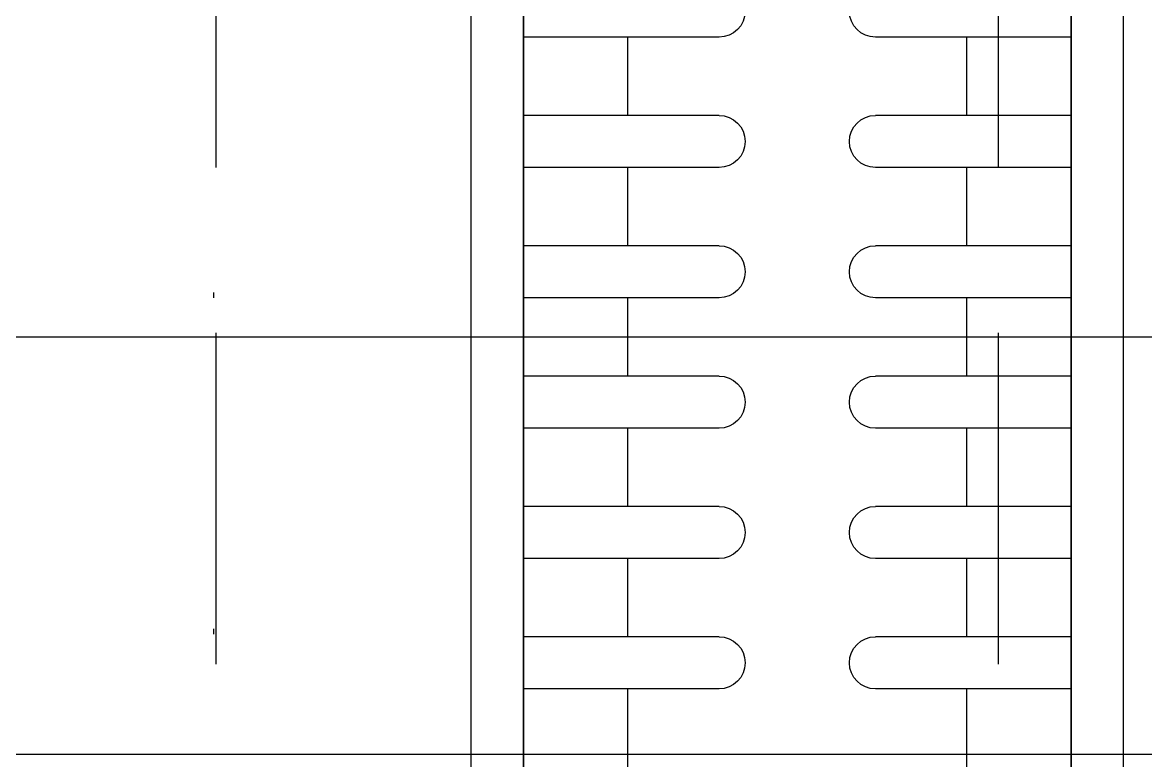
# Model space of a CAD drawing. Header units: inches. Extents: x 21 to 38546, y 13 to 15001.
# Drawn here: x 5338.05 to 5359.58, y 1749.11 to 1763.26 of the extents above; entities that cross this region are included whole.
import ezdxf

# ---------------------------------------------------------------- set-up
doc = ezdxf.new("R2010")
doc.units = ezdxf.units.IN
doc.header["$MEASUREMENT"] = 0
doc.linetypes.add('DOT', pattern=[6.35, 0, -6.35])
doc.linetypes.add('HIDDEN', pattern=[9.525, 6.35, -3.175])
for name, color, linetype in [('K-DONUS', 5, 'Continuous'), ('K-GIDIS', 1, 'Continuous'), ('RAST-IST-RADYATÖR-DİNAMİK BLOK', 83, 'Continuous')]:
    doc.layers.add(name, color=color, linetype=linetype)
doc.layers.add('Z_MİM_-KM-BEAM-RAY', color=8, linetype='DOT', lineweight=25)
doc.layers.add('Z_MİM_-KM-WALL-RAY', color=8, linetype='HIDDEN', lineweight=25)

# ---------------------------------------------------------------- blocks, each defined once
blk = doc.blocks.new('-KM_Kiriş İzi_ZK')
at = {"layer": 'Z_MİM_-KM-BEAM-RAY'}
blk.add_line((2010, 905), (2010, 680), dxfattribs=at)
blk = doc.blocks.new('IS_RADYATOR-PLAN-40')
at = {"layer": 'RAST-IST-RADYATÖR-DİNAMİK BLOK', "color": 7}
for p, q in [((13.25, 11.5), (13.25, 7.75)), ((14.25, 11.5), (14.25, 7.75)), ((15.75, 11.5), (15.75, 7.75)), ((16.75, 11.5), (16.75, 7.75)), ((18.25, 11.5), (18.25, 7.75)), ((19.25, 11.5), (19.25, 7.75)), ((20.75, 11.5), (20.75, 7.75)), ((21.75, 11.5), (21.75, 7.75)), ((23.25, 11.5), (23.25, 7.75)), ((24.25, 11.5), (24.25, 7.75)), ((25.75, 11.5), (25.75, 7.75)), ((11.75, 9.5), (12.5, 9.5)), ((12.5, 9.5), (13.25, 9.5)), ((14.25, 9.5), (15, 9.5)), ((15, 9.5), (15.75, 9.5)), ((16.75, 9.5), (17.5, 9.5)), ((17.5, 9.5), (18.25, 9.5)), ((19.25, 9.5), (20, 9.5)), ((20, 9.5), (20.75, 9.5)), ((21.75, 9.5), (22.5, 9.5)), ((22.5, 9.5), (23.25, 9.5)), ((24.25, 9.5), (25, 9.5)), ((25, 9.5), (25.75, 9.5)), ((13.25, 4.75), (13.25, 1)), ((14.25, 4.75), (14.25, 1)), ((15.75, 4.75), (15.75, 1)), ((16.75, 4.75), (16.75, 1)), ((18.25, 4.75), (18.25, 1)), ((19.25, 4.75), (19.25, 1)), ((20.75, 4.75), (20.75, 1)), ((21.75, 4.75), (21.75, 1)), ((23.25, 4.75), (23.25, 1)), ((24.25, 4.75), (24.25, 1)), ((25.75, 4.75), (25.75, 1)), ((11.75, 3), (12.5, 3)), ((12.5, 3), (13.25, 3)), ((14.25, 3), (15, 3)), ((15, 3), (15.75, 3)), ((16.75, 3), (17.5, 3)), ((17.5, 3), (18.25, 3)), ((19.25, 3), (20, 3)), ((20, 3), (20.75, 3)), ((21.75, 3), (22.5, 3)), ((22.5, 3), (23.25, 3)), ((24.25, 3), (25, 3)), ((25, 3), (25.75, 3))]:
    blk.add_line(p, q, dxfattribs=at)
at = {"layer": 'RAST-IST-RADYATÖR-DİNAMİK BLOK'}
for points in [[(0, 0), (40, 0), (40, 12.5), (0, 12.5)], [(2.5, 11.5), (37.5, 11.5), (37.5, 1), (2.5, 1)]]:
    blk.add_lwpolyline(points, dxfattribs=at)
at = {"layer": 'RAST-IST-RADYATÖR-DİNAMİK BLOK', "color": 7}
for centre, start, end in [((13.75, 7.75), 180, 0), ((16.25, 7.75), 180, 0), ((18.75, 7.75), 180, 0), ((21.25, 7.75), 180, 0), ((23.75, 7.75), 180, 0), ((26.25, 7.75), 180, 0), ((13.75, 4.75), 0, 180), ((16.25, 4.75), 0, 180), ((18.75, 4.75), 0, 180), ((21.25, 4.75), 0, 180), ((23.75, 4.75), 0, 180), ((26.25, 4.75), 0, 180)]:
    blk.add_arc(centre, 0.5, start, end, dxfattribs=at)
blk = doc.blocks.new('IS_RADYATOR-PLAN-50')
at = {"layer": 'RAST-IST-RADYATÖR-DİNAMİK BLOK', "color": 7}
for p, q in [((13.25, 11.5), (13.25, 7.75)), ((14.25, 11.5), (14.25, 7.75)), ((15.75, 11.5), (15.75, 7.75)), ((16.75, 11.5), (16.75, 7.75)), ((18.25, 11.5), (18.25, 7.75)), ((19.25, 11.5), (19.25, 7.75)), ((20.75, 11.5), (20.75, 7.75)), ((21.75, 11.5), (21.75, 7.75)), ((23.25, 11.5), (23.25, 7.75)), ((24.25, 11.5), (24.25, 7.75)), ((25.75, 11.5), (25.75, 7.75)), ((11.75, 9.5), (12.5, 9.5)), ((12.5, 9.5), (13.25, 9.5)), ((14.25, 9.5), (15, 9.5)), ((15, 9.5), (15.75, 9.5)), ((16.75, 9.5), (17.5, 9.5)), ((17.5, 9.5), (18.25, 9.5)), ((19.25, 9.5), (20, 9.5)), ((20, 9.5), (20.75, 9.5)), ((21.75, 9.5), (22.5, 9.5)), ((22.5, 9.5), (23.25, 9.5)), ((24.25, 9.5), (25, 9.5)), ((25, 9.5), (25.75, 9.5)), ((13.25, 4.75), (13.25, 1)), ((14.25, 4.75), (14.25, 1)), ((15.75, 4.75), (15.75, 1)), ((16.75, 4.75), (16.75, 1)), ((18.25, 4.75), (18.25, 1)), ((19.25, 4.75), (19.25, 1)), ((20.75, 4.75), (20.75, 1)), ((21.75, 4.75), (21.75, 1)), ((23.25, 4.75), (23.25, 1)), ((24.25, 4.75), (24.25, 1)), ((25.75, 4.75), (25.75, 1)), ((11.75, 3), (12.5, 3)), ((12.5, 3), (13.25, 3)), ((14.25, 3), (15, 3)), ((15, 3), (15.75, 3)), ((16.75, 3), (17.5, 3)), ((17.5, 3), (18.25, 3)), ((19.25, 3), (20, 3)), ((20, 3), (20.75, 3)), ((21.75, 3), (22.5, 3)), ((22.5, 3), (23.25, 3)), ((24.25, 3), (25, 3)), ((25, 3), (25.75, 3))]:
    blk.add_line(p, q, dxfattribs=at)
at = {"layer": 'RAST-IST-RADYATÖR-DİNAMİK BLOK'}
for points in [[(0, 0), (50, 0), (50, 12.5), (0, 12.5)], [(2.5, 11.5), (47.5, 11.5), (47.5, 1), (2.5, 1)]]:
    blk.add_lwpolyline(points, dxfattribs=at)
at = {"layer": 'RAST-IST-RADYATÖR-DİNAMİK BLOK', "color": 7}
for centre, start, end in [((13.75, 7.75), 180, 0), ((16.25, 7.75), 180, 0), ((18.75, 7.75), 180, 0), ((21.25, 7.75), 180, 0), ((23.75, 7.75), 180, 0), ((26.25, 7.75), 180, 0), ((13.75, 4.75), 0, 180), ((16.25, 4.75), 0, 180), ((18.75, 4.75), 0, 180), ((21.25, 4.75), 0, 180), ((23.75, 4.75), 0, 180), ((26.25, 4.75), 0, 180)]:
    blk.add_arc(centre, 0.5, start, end, dxfattribs=at)
blk = doc.blocks.new('IS_RADYATOR-PLAN-60')
at = {"layer": 'RAST-IST-RADYATÖR-DİNAMİK BLOK', "color": 7}
for p, q in [((13.25, 11.5), (13.25, 7.75)), ((14.25, 11.5), (14.25, 7.75)), ((15.75, 11.5), (15.75, 7.75)), ((16.75, 11.5), (16.75, 7.75)), ((18.25, 11.5), (18.25, 7.75)), ((19.25, 11.5), (19.25, 7.75)), ((20.75, 11.5), (20.75, 7.75)), ((21.75, 11.5), (21.75, 7.75)), ((23.25, 11.5), (23.25, 7.75)), ((24.25, 11.5), (24.25, 7.75)), ((25.75, 11.5), (25.75, 7.75)), ((11.75, 9.5), (12.5, 9.5)), ((12.5, 9.5), (13.25, 9.5)), ((14.25, 9.5), (15, 9.5)), ((15, 9.5), (15.75, 9.5)), ((16.75, 9.5), (17.5, 9.5)), ((17.5, 9.5), (18.25, 9.5)), ((19.25, 9.5), (20, 9.5)), ((20, 9.5), (20.75, 9.5)), ((21.75, 9.5), (22.5, 9.5)), ((22.5, 9.5), (23.25, 9.5)), ((24.25, 9.5), (25, 9.5)), ((25, 9.5), (25.75, 9.5)), ((13.25, 4.75), (13.25, 1)), ((14.25, 4.75), (14.25, 1)), ((15.75, 4.75), (15.75, 1)), ((16.75, 4.75), (16.75, 1)), ((18.25, 4.75), (18.25, 1)), ((19.25, 4.75), (19.25, 1)), ((20.75, 4.75), (20.75, 1)), ((21.75, 4.75), (21.75, 1)), ((23.25, 4.75), (23.25, 1)), ((24.25, 4.75), (24.25, 1)), ((25.75, 4.75), (25.75, 1)), ((11.75, 3), (12.5, 3)), ((12.5, 3), (13.25, 3)), ((14.25, 3), (15, 3)), ((15, 3), (15.75, 3)), ((16.75, 3), (17.5, 3)), ((17.5, 3), (18.25, 3)), ((19.25, 3), (20, 3)), ((20, 3), (20.75, 3)), ((21.75, 3), (22.5, 3)), ((22.5, 3), (23.25, 3)), ((24.25, 3), (25, 3)), ((25, 3), (25.75, 3))]:
    blk.add_line(p, q, dxfattribs=at)
at = {"layer": 'RAST-IST-RADYATÖR-DİNAMİK BLOK'}
for points in [[(0, 0), (60, 0), (60, 12.5), (0, 12.5)], [(2.5, 11.5), (57.5, 11.5), (57.5, 1), (2.5, 1)]]:
    blk.add_lwpolyline(points, dxfattribs=at)
at = {"layer": 'RAST-IST-RADYATÖR-DİNAMİK BLOK', "color": 7}
for centre, start, end in [((13.75, 7.75), 180, 0), ((16.25, 7.75), 180, 0), ((18.75, 7.75), 180, 0), ((21.25, 7.75), 180, 0), ((23.75, 7.75), 180, 0), ((26.25, 7.75), 180, 0), ((13.75, 4.75), 0, 180), ((16.25, 4.75), 0, 180), ((18.75, 4.75), 0, 180), ((21.25, 4.75), 0, 180), ((23.75, 4.75), 0, 180), ((26.25, 4.75), 0, 180)]:
    blk.add_arc(centre, 0.5, start, end, dxfattribs=at)
blk = doc.blocks.new('IS_RADYATOR-PLAN-70')
at = {"layer": 'RAST-IST-RADYATÖR-DİNAMİK BLOK', "color": 7}
for p, q in [((13.25, 11.5), (13.25, 7.75)), ((14.25, 11.5), (14.25, 7.75)), ((15.75, 11.5), (15.75, 7.75)), ((16.75, 11.5), (16.75, 7.75)), ((18.25, 11.5), (18.25, 7.75)), ((19.25, 11.5), (19.25, 7.75)), ((20.75, 11.5), (20.75, 7.75)), ((21.75, 11.5), (21.75, 7.75)), ((23.25, 11.5), (23.25, 7.75)), ((24.25, 11.5), (24.25, 7.75)), ((25.75, 11.5), (25.75, 7.75)), ((11.75, 9.5), (12.5, 9.5)), ((12.5, 9.5), (13.25, 9.5)), ((14.25, 9.5), (15, 9.5)), ((15, 9.5), (15.75, 9.5)), ((16.75, 9.5), (17.5, 9.5)), ((17.5, 9.5), (18.25, 9.5)), ((19.25, 9.5), (20, 9.5)), ((20, 9.5), (20.75, 9.5)), ((21.75, 9.5), (22.5, 9.5)), ((22.5, 9.5), (23.25, 9.5)), ((24.25, 9.5), (25, 9.5)), ((25, 9.5), (25.75, 9.5)), ((13.25, 4.75), (13.25, 1)), ((14.25, 4.75), (14.25, 1)), ((15.75, 4.75), (15.75, 1)), ((16.75, 4.75), (16.75, 1)), ((18.25, 4.75), (18.25, 1)), ((19.25, 4.75), (19.25, 1)), ((20.75, 4.75), (20.75, 1)), ((21.75, 4.75), (21.75, 1)), ((23.25, 4.75), (23.25, 1)), ((24.25, 4.75), (24.25, 1)), ((25.75, 4.75), (25.75, 1)), ((11.75, 3), (12.5, 3)), ((12.5, 3), (13.25, 3)), ((14.25, 3), (15, 3)), ((15, 3), (15.75, 3)), ((16.75, 3), (17.5, 3)), ((17.5, 3), (18.25, 3)), ((19.25, 3), (20, 3)), ((20, 3), (20.75, 3)), ((21.75, 3), (22.5, 3)), ((22.5, 3), (23.25, 3)), ((24.25, 3), (25, 3)), ((25, 3), (25.75, 3))]:
    blk.add_line(p, q, dxfattribs=at)
at = {"layer": 'RAST-IST-RADYATÖR-DİNAMİK BLOK'}
for points in [[(0, 0), (70, 0), (70, 12.5), (0, 12.5)], [(2.5, 11.5), (67.5, 11.5), (67.5, 1), (2.5, 1)]]:
    blk.add_lwpolyline(points, dxfattribs=at)
at = {"layer": 'RAST-IST-RADYATÖR-DİNAMİK BLOK', "color": 7}
for centre, start, end in [((13.75, 7.75), 180, 0), ((16.25, 7.75), 180, 0), ((18.75, 7.75), 180, 0), ((21.25, 7.75), 180, 0), ((23.75, 7.75), 180, 0), ((26.25, 7.75), 180, 0), ((13.75, 4.75), 0, 180), ((16.25, 4.75), 0, 180), ((18.75, 4.75), 0, 180), ((21.25, 4.75), 0, 180), ((23.75, 4.75), 0, 180), ((26.25, 4.75), 0, 180)]:
    blk.add_arc(centre, 0.5, start, end, dxfattribs=at)
blk = doc.blocks.new('IS_RADYATOR-PLAN-80')
at = {"layer": 'RAST-IST-RADYATÖR-DİNAMİK BLOK', "color": 7}
for p, q in [((13.25, 11.5), (13.25, 7.75)), ((14.25, 11.5), (14.25, 7.75)), ((15.75, 11.5), (15.75, 7.75)), ((16.75, 11.5), (16.75, 7.75)), ((18.25, 11.5), (18.25, 7.75)), ((19.25, 11.5), (19.25, 7.75)), ((20.75, 11.5), (20.75, 7.75)), ((21.75, 11.5), (21.75, 7.75)), ((23.25, 11.5), (23.25, 7.75)), ((24.25, 11.5), (24.25, 7.75)), ((25.75, 11.5), (25.75, 7.75)), ((11.75, 9.5), (12.5, 9.5)), ((12.5, 9.5), (13.25, 9.5)), ((14.25, 9.5), (15, 9.5)), ((15, 9.5), (15.75, 9.5)), ((16.75, 9.5), (17.5, 9.5)), ((17.5, 9.5), (18.25, 9.5)), ((19.25, 9.5), (20, 9.5)), ((20, 9.5), (20.75, 9.5)), ((21.75, 9.5), (22.5, 9.5)), ((22.5, 9.5), (23.25, 9.5)), ((24.25, 9.5), (25, 9.5)), ((25, 9.5), (25.75, 9.5)), ((13.25, 4.75), (13.25, 1)), ((14.25, 4.75), (14.25, 1)), ((15.75, 4.75), (15.75, 1)), ((16.75, 4.75), (16.75, 1)), ((18.25, 4.75), (18.25, 1)), ((19.25, 4.75), (19.25, 1)), ((20.75, 4.75), (20.75, 1)), ((21.75, 4.75), (21.75, 1)), ((23.25, 4.75), (23.25, 1)), ((24.25, 4.75), (24.25, 1)), ((25.75, 4.75), (25.75, 1)), ((11.75, 3), (12.5, 3)), ((12.5, 3), (13.25, 3)), ((14.25, 3), (15, 3)), ((15, 3), (15.75, 3)), ((16.75, 3), (17.5, 3)), ((17.5, 3), (18.25, 3)), ((19.25, 3), (20, 3)), ((20, 3), (20.75, 3)), ((21.75, 3), (22.5, 3)), ((22.5, 3), (23.25, 3)), ((24.25, 3), (25, 3)), ((25, 3), (25.75, 3))]:
    blk.add_line(p, q, dxfattribs=at)
at = {"layer": 'RAST-IST-RADYATÖR-DİNAMİK BLOK'}
for points in [[(0, 0), (80, 0), (80, 12.5), (0, 12.5)], [(2.5, 11.5), (77.5, 11.5), (77.5, 1), (2.5, 1)]]:
    blk.add_lwpolyline(points, dxfattribs=at)
at = {"layer": 'RAST-IST-RADYATÖR-DİNAMİK BLOK', "color": 7}
for centre, start, end in [((13.75, 7.75), 180, 0), ((16.25, 7.75), 180, 0), ((18.75, 7.75), 180, 0), ((21.25, 7.75), 180, 0), ((23.75, 7.75), 180, 0), ((26.25, 7.75), 180, 0), ((13.75, 4.75), 0, 180), ((16.25, 4.75), 0, 180), ((18.75, 4.75), 0, 180), ((21.25, 4.75), 0, 180), ((23.75, 4.75), 0, 180), ((26.25, 4.75), 0, 180)]:
    blk.add_arc(centre, 0.5, start, end, dxfattribs=at)
blk = doc.blocks.new('IS_RADYATOR-PLAN-90')
at = {"layer": 'RAST-IST-RADYATÖR-DİNAMİK BLOK', "color": 7}
for p, q in [((13.25, 11.5), (13.25, 7.75)), ((14.25, 11.5), (14.25, 7.75)), ((15.75, 11.5), (15.75, 7.75)), ((16.75, 11.5), (16.75, 7.75)), ((18.25, 11.5), (18.25, 7.75)), ((19.25, 11.5), (19.25, 7.75)), ((20.75, 11.5), (20.75, 7.75)), ((21.75, 11.5), (21.75, 7.75)), ((23.25, 11.5), (23.25, 7.75)), ((24.25, 11.5), (24.25, 7.75)), ((25.75, 11.5), (25.75, 7.75)), ((11.75, 9.5), (12.5, 9.5)), ((12.5, 9.5), (13.25, 9.5)), ((14.25, 9.5), (15, 9.5)), ((15, 9.5), (15.75, 9.5)), ((16.75, 9.5), (17.5, 9.5)), ((17.5, 9.5), (18.25, 9.5)), ((19.25, 9.5), (20, 9.5)), ((20, 9.5), (20.75, 9.5)), ((21.75, 9.5), (22.5, 9.5)), ((22.5, 9.5), (23.25, 9.5)), ((24.25, 9.5), (25, 9.5)), ((25, 9.5), (25.75, 9.5)), ((13.25, 4.75), (13.25, 1)), ((14.25, 4.75), (14.25, 1)), ((15.75, 4.75), (15.75, 1)), ((16.75, 4.75), (16.75, 1)), ((18.25, 4.75), (18.25, 1)), ((19.25, 4.75), (19.25, 1)), ((20.75, 4.75), (20.75, 1)), ((21.75, 4.75), (21.75, 1)), ((23.25, 4.75), (23.25, 1)), ((24.25, 4.75), (24.25, 1)), ((25.75, 4.75), (25.75, 1)), ((11.75, 3), (12.5, 3)), ((12.5, 3), (13.25, 3)), ((14.25, 3), (15, 3)), ((15, 3), (15.75, 3)), ((16.75, 3), (17.5, 3)), ((17.5, 3), (18.25, 3)), ((19.25, 3), (20, 3)), ((20, 3), (20.75, 3)), ((21.75, 3), (22.5, 3)), ((22.5, 3), (23.25, 3)), ((24.25, 3), (25, 3)), ((25, 3), (25.75, 3))]:
    blk.add_line(p, q, dxfattribs=at)
at = {"layer": 'RAST-IST-RADYATÖR-DİNAMİK BLOK'}
for points in [[(0, 0), (90, 0), (90, 12.5), (0, 12.5)], [(2.5, 11.5), (87.5, 11.5), (87.5, 1), (2.5, 1)]]:
    blk.add_lwpolyline(points, dxfattribs=at)
at = {"layer": 'RAST-IST-RADYATÖR-DİNAMİK BLOK', "color": 7}
for centre, start, end in [((13.75, 7.75), 180, 0), ((16.25, 7.75), 180, 0), ((18.75, 7.75), 180, 0), ((21.25, 7.75), 180, 0), ((23.75, 7.75), 180, 0), ((26.25, 7.75), 180, 0), ((13.75, 4.75), 0, 180), ((16.25, 4.75), 0, 180), ((18.75, 4.75), 0, 180), ((21.25, 4.75), 0, 180), ((23.75, 4.75), 0, 180), ((26.25, 4.75), 0, 180)]:
    blk.add_arc(centre, 0.5, start, end, dxfattribs=at)
blk = doc.blocks.new('IS_RADYATOR-PLAN-100')
at = {"layer": 'RAST-IST-RADYATÖR-DİNAMİK BLOK', "color": 7}
for p, q in [((13.25, 11.5), (13.25, 7.75)), ((14.25, 11.5), (14.25, 7.75)), ((15.75, 11.5), (15.75, 7.75)), ((16.75, 11.5), (16.75, 7.75)), ((18.25, 11.5), (18.25, 7.75)), ((19.25, 11.5), (19.25, 7.75)), ((20.75, 11.5), (20.75, 7.75)), ((21.75, 11.5), (21.75, 7.75)), ((23.25, 11.5), (23.25, 7.75)), ((24.25, 11.5), (24.25, 7.75)), ((25.75, 11.5), (25.75, 7.75)), ((11.75, 9.5), (12.5, 9.5)), ((12.5, 9.5), (13.25, 9.5)), ((14.25, 9.5), (15, 9.5)), ((15, 9.5), (15.75, 9.5)), ((16.75, 9.5), (17.5, 9.5)), ((17.5, 9.5), (18.25, 9.5)), ((19.25, 9.5), (20, 9.5)), ((20, 9.5), (20.75, 9.5)), ((21.75, 9.5), (22.5, 9.5)), ((22.5, 9.5), (23.25, 9.5)), ((24.25, 9.5), (25, 9.5)), ((25, 9.5), (25.75, 9.5)), ((13.25, 4.75), (13.25, 1)), ((14.25, 4.75), (14.25, 1)), ((15.75, 4.75), (15.75, 1)), ((16.75, 4.75), (16.75, 1)), ((18.25, 4.75), (18.25, 1)), ((19.25, 4.75), (19.25, 1)), ((20.75, 4.75), (20.75, 1)), ((21.75, 4.75), (21.75, 1)), ((23.25, 4.75), (23.25, 1)), ((24.25, 4.75), (24.25, 1)), ((25.75, 4.75), (25.75, 1)), ((11.75, 3), (12.5, 3)), ((12.5, 3), (13.25, 3)), ((14.25, 3), (15, 3)), ((15, 3), (15.75, 3)), ((16.75, 3), (17.5, 3)), ((17.5, 3), (18.25, 3)), ((19.25, 3), (20, 3)), ((20, 3), (20.75, 3)), ((21.75, 3), (22.5, 3)), ((22.5, 3), (23.25, 3)), ((24.25, 3), (25, 3)), ((25, 3), (25.75, 3))]:
    blk.add_line(p, q, dxfattribs=at)
at = {"layer": 'RAST-IST-RADYATÖR-DİNAMİK BLOK'}
for points in [[(0, 0), (100, 0), (100, 12.5), (0, 12.5)], [(2.5, 11.5), (97.5, 11.5), (97.5, 1), (2.5, 1)]]:
    blk.add_lwpolyline(points, dxfattribs=at)
at = {"layer": 'RAST-IST-RADYATÖR-DİNAMİK BLOK', "color": 7}
for centre, start, end in [((13.75, 7.75), 180, 0), ((16.25, 7.75), 180, 0), ((18.75, 7.75), 180, 0), ((21.25, 7.75), 180, 0), ((23.75, 7.75), 180, 0), ((26.25, 7.75), 180, 0), ((13.75, 4.75), 0, 180), ((16.25, 4.75), 0, 180), ((18.75, 4.75), 0, 180), ((21.25, 4.75), 0, 180), ((23.75, 4.75), 0, 180), ((26.25, 4.75), 0, 180)]:
    blk.add_arc(centre, 0.5, start, end, dxfattribs=at)
blk = doc.blocks.new('IS_RADYATOR-PLAN-110')
at = {"layer": 'RAST-IST-RADYATÖR-DİNAMİK BLOK', "color": 7}
for p, q in [((13.25, 11.5), (13.25, 7.75)), ((14.25, 11.5), (14.25, 7.75)), ((15.75, 11.5), (15.75, 7.75)), ((16.75, 11.5), (16.75, 7.75)), ((18.25, 11.5), (18.25, 7.75)), ((19.25, 11.5), (19.25, 7.75)), ((20.75, 11.5), (20.75, 7.75)), ((21.75, 11.5), (21.75, 7.75)), ((23.25, 11.5), (23.25, 7.75)), ((24.25, 11.5), (24.25, 7.75)), ((25.75, 11.5), (25.75, 7.75)), ((11.75, 9.5), (12.5, 9.5)), ((12.5, 9.5), (13.25, 9.5)), ((14.25, 9.5), (15, 9.5)), ((15, 9.5), (15.75, 9.5)), ((16.75, 9.5), (17.5, 9.5)), ((17.5, 9.5), (18.25, 9.5)), ((19.25, 9.5), (20, 9.5)), ((20, 9.5), (20.75, 9.5)), ((21.75, 9.5), (22.5, 9.5)), ((22.5, 9.5), (23.25, 9.5)), ((24.25, 9.5), (25, 9.5)), ((25, 9.5), (25.75, 9.5)), ((13.25, 4.75), (13.25, 1)), ((14.25, 4.75), (14.25, 1)), ((15.75, 4.75), (15.75, 1)), ((16.75, 4.75), (16.75, 1)), ((18.25, 4.75), (18.25, 1)), ((19.25, 4.75), (19.25, 1)), ((20.75, 4.75), (20.75, 1)), ((21.75, 4.75), (21.75, 1)), ((23.25, 4.75), (23.25, 1)), ((24.25, 4.75), (24.25, 1)), ((25.75, 4.75), (25.75, 1)), ((11.75, 3), (12.5, 3)), ((12.5, 3), (13.25, 3)), ((14.25, 3), (15, 3)), ((15, 3), (15.75, 3)), ((16.75, 3), (17.5, 3)), ((17.5, 3), (18.25, 3)), ((19.25, 3), (20, 3)), ((20, 3), (20.75, 3)), ((21.75, 3), (22.5, 3)), ((22.5, 3), (23.25, 3)), ((24.25, 3), (25, 3)), ((25, 3), (25.75, 3))]:
    blk.add_line(p, q, dxfattribs=at)
at = {"layer": 'RAST-IST-RADYATÖR-DİNAMİK BLOK'}
for points in [[(0, 0), (110, 0), (110, 12.5), (0, 12.5)], [(2.5, 11.5), (107.5, 11.5), (107.5, 1), (2.5, 1)]]:
    blk.add_lwpolyline(points, dxfattribs=at)
at = {"layer": 'RAST-IST-RADYATÖR-DİNAMİK BLOK', "color": 7}
for centre, start, end in [((13.75, 7.75), 180, 0), ((16.25, 7.75), 180, 0), ((18.75, 7.75), 180, 0), ((21.25, 7.75), 180, 0), ((23.75, 7.75), 180, 0), ((26.25, 7.75), 180, 0), ((13.75, 4.75), 0, 180), ((16.25, 4.75), 0, 180), ((18.75, 4.75), 0, 180), ((21.25, 4.75), 0, 180), ((23.75, 4.75), 0, 180), ((26.25, 4.75), 0, 180)]:
    blk.add_arc(centre, 0.5, start, end, dxfattribs=at)
blk = doc.blocks.new('IS_RADYATOR-PLAN-120')
at = {"layer": 'RAST-IST-RADYATÖR-DİNAMİK BLOK', "color": 7}
for p, q in [((13.25, 11.5), (13.25, 7.75)), ((14.25, 11.5), (14.25, 7.75)), ((15.75, 11.5), (15.75, 7.75)), ((16.75, 11.5), (16.75, 7.75)), ((18.25, 11.5), (18.25, 7.75)), ((19.25, 11.5), (19.25, 7.75)), ((20.75, 11.5), (20.75, 7.75)), ((21.75, 11.5), (21.75, 7.75)), ((23.25, 11.5), (23.25, 7.75)), ((24.25, 11.5), (24.25, 7.75)), ((25.75, 11.5), (25.75, 7.75)), ((11.75, 9.5), (12.5, 9.5)), ((12.5, 9.5), (13.25, 9.5)), ((14.25, 9.5), (15, 9.5)), ((15, 9.5), (15.75, 9.5)), ((16.75, 9.5), (17.5, 9.5)), ((17.5, 9.5), (18.25, 9.5)), ((19.25, 9.5), (20, 9.5)), ((20, 9.5), (20.75, 9.5)), ((21.75, 9.5), (22.5, 9.5)), ((22.5, 9.5), (23.25, 9.5)), ((24.25, 9.5), (25, 9.5)), ((25, 9.5), (25.75, 9.5)), ((13.25, 4.75), (13.25, 1)), ((14.25, 4.75), (14.25, 1)), ((15.75, 4.75), (15.75, 1)), ((16.75, 4.75), (16.75, 1)), ((18.25, 4.75), (18.25, 1)), ((19.25, 4.75), (19.25, 1)), ((20.75, 4.75), (20.75, 1)), ((21.75, 4.75), (21.75, 1)), ((23.25, 4.75), (23.25, 1)), ((24.25, 4.75), (24.25, 1)), ((25.75, 4.75), (25.75, 1)), ((11.75, 3), (12.5, 3)), ((12.5, 3), (13.25, 3)), ((14.25, 3), (15, 3)), ((15, 3), (15.75, 3)), ((16.75, 3), (17.5, 3)), ((17.5, 3), (18.25, 3)), ((19.25, 3), (20, 3)), ((20, 3), (20.75, 3)), ((21.75, 3), (22.5, 3)), ((22.5, 3), (23.25, 3)), ((24.25, 3), (25, 3)), ((25, 3), (25.75, 3))]:
    blk.add_line(p, q, dxfattribs=at)
at = {"layer": 'RAST-IST-RADYATÖR-DİNAMİK BLOK'}
for points in [[(0, 0), (120, 0), (120, 12.5), (0, 12.5)], [(2.5, 11.5), (117.5, 11.5), (117.5, 1), (2.5, 1)]]:
    blk.add_lwpolyline(points, dxfattribs=at)
at = {"layer": 'RAST-IST-RADYATÖR-DİNAMİK BLOK', "color": 7}
for centre, start, end in [((13.75, 7.75), 180, 0), ((16.25, 7.75), 180, 0), ((18.75, 7.75), 180, 0), ((21.25, 7.75), 180, 0), ((23.75, 7.75), 180, 0), ((26.25, 7.75), 180, 0), ((13.75, 4.75), 0, 180), ((16.25, 4.75), 0, 180), ((18.75, 4.75), 0, 180), ((21.25, 4.75), 0, 180), ((23.75, 4.75), 0, 180), ((26.25, 4.75), 0, 180)]:
    blk.add_arc(centre, 0.5, start, end, dxfattribs=at)
blk = doc.blocks.new('IS_RADYATOR-PLAN-130')
at = {"layer": 'RAST-IST-RADYATÖR-DİNAMİK BLOK', "color": 7}
for p, q in [((13.25, 11.5), (13.25, 7.75)), ((14.25, 11.5), (14.25, 7.75)), ((15.75, 11.5), (15.75, 7.75)), ((16.75, 11.5), (16.75, 7.75)), ((18.25, 11.5), (18.25, 7.75)), ((19.25, 11.5), (19.25, 7.75)), ((20.75, 11.5), (20.75, 7.75)), ((21.75, 11.5), (21.75, 7.75)), ((23.25, 11.5), (23.25, 7.75)), ((24.25, 11.5), (24.25, 7.75)), ((25.75, 11.5), (25.75, 7.75)), ((11.75, 9.5), (12.5, 9.5)), ((12.5, 9.5), (13.25, 9.5)), ((14.25, 9.5), (15, 9.5)), ((15, 9.5), (15.75, 9.5)), ((16.75, 9.5), (17.5, 9.5)), ((17.5, 9.5), (18.25, 9.5)), ((19.25, 9.5), (20, 9.5)), ((20, 9.5), (20.75, 9.5)), ((21.75, 9.5), (22.5, 9.5)), ((22.5, 9.5), (23.25, 9.5)), ((24.25, 9.5), (25, 9.5)), ((25, 9.5), (25.75, 9.5)), ((13.25, 4.75), (13.25, 1)), ((14.25, 4.75), (14.25, 1)), ((15.75, 4.75), (15.75, 1)), ((16.75, 4.75), (16.75, 1)), ((18.25, 4.75), (18.25, 1)), ((19.25, 4.75), (19.25, 1)), ((20.75, 4.75), (20.75, 1)), ((21.75, 4.75), (21.75, 1)), ((23.25, 4.75), (23.25, 1)), ((24.25, 4.75), (24.25, 1)), ((25.75, 4.75), (25.75, 1)), ((11.75, 3), (12.5, 3)), ((12.5, 3), (13.25, 3)), ((14.25, 3), (15, 3)), ((15, 3), (15.75, 3)), ((16.75, 3), (17.5, 3)), ((17.5, 3), (18.25, 3)), ((19.25, 3), (20, 3)), ((20, 3), (20.75, 3)), ((21.75, 3), (22.5, 3)), ((22.5, 3), (23.25, 3)), ((24.25, 3), (25, 3)), ((25, 3), (25.75, 3))]:
    blk.add_line(p, q, dxfattribs=at)
at = {"layer": 'RAST-IST-RADYATÖR-DİNAMİK BLOK'}
for points in [[(0, 0), (130, 0), (130, 12.5), (0, 12.5)], [(2.5, 11.5), (127.5, 11.5), (127.5, 1), (2.5, 1)]]:
    blk.add_lwpolyline(points, dxfattribs=at)
at = {"layer": 'RAST-IST-RADYATÖR-DİNAMİK BLOK', "color": 7}
for centre, start, end in [((13.75, 7.75), 180, 0), ((16.25, 7.75), 180, 0), ((18.75, 7.75), 180, 0), ((21.25, 7.75), 180, 0), ((23.75, 7.75), 180, 0), ((26.25, 7.75), 180, 0), ((13.75, 4.75), 0, 180), ((16.25, 4.75), 0, 180), ((18.75, 4.75), 0, 180), ((21.25, 4.75), 0, 180), ((23.75, 4.75), 0, 180), ((26.25, 4.75), 0, 180)]:
    blk.add_arc(centre, 0.5, start, end, dxfattribs=at)
blk = doc.blocks.new('IS_RADYATOR-PLAN-140')
at = {"layer": 'RAST-IST-RADYATÖR-DİNAMİK BLOK', "color": 7}
for p, q in [((13.25, 11.5), (13.25, 7.75)), ((14.25, 11.5), (14.25, 7.75)), ((15.75, 11.5), (15.75, 7.75)), ((16.75, 11.5), (16.75, 7.75)), ((18.25, 11.5), (18.25, 7.75)), ((19.25, 11.5), (19.25, 7.75)), ((20.75, 11.5), (20.75, 7.75)), ((21.75, 11.5), (21.75, 7.75)), ((23.25, 11.5), (23.25, 7.75)), ((24.25, 11.5), (24.25, 7.75)), ((25.75, 11.5), (25.75, 7.75)), ((11.75, 9.5), (12.5, 9.5)), ((12.5, 9.5), (13.25, 9.5)), ((14.25, 9.5), (15, 9.5)), ((15, 9.5), (15.75, 9.5)), ((16.75, 9.5), (17.5, 9.5)), ((17.5, 9.5), (18.25, 9.5)), ((19.25, 9.5), (20, 9.5)), ((20, 9.5), (20.75, 9.5)), ((21.75, 9.5), (22.5, 9.5)), ((22.5, 9.5), (23.25, 9.5)), ((24.25, 9.5), (25, 9.5)), ((25, 9.5), (25.75, 9.5)), ((13.25, 4.75), (13.25, 1)), ((14.25, 4.75), (14.25, 1)), ((15.75, 4.75), (15.75, 1)), ((16.75, 4.75), (16.75, 1)), ((18.25, 4.75), (18.25, 1)), ((19.25, 4.75), (19.25, 1)), ((20.75, 4.75), (20.75, 1)), ((21.75, 4.75), (21.75, 1)), ((23.25, 4.75), (23.25, 1)), ((24.25, 4.75), (24.25, 1)), ((25.75, 4.75), (25.75, 1)), ((11.75, 3), (12.5, 3)), ((12.5, 3), (13.25, 3)), ((14.25, 3), (15, 3)), ((15, 3), (15.75, 3)), ((16.75, 3), (17.5, 3)), ((17.5, 3), (18.25, 3)), ((19.25, 3), (20, 3)), ((20, 3), (20.75, 3)), ((21.75, 3), (22.5, 3)), ((22.5, 3), (23.25, 3)), ((24.25, 3), (25, 3)), ((25, 3), (25.75, 3))]:
    blk.add_line(p, q, dxfattribs=at)
at = {"layer": 'RAST-IST-RADYATÖR-DİNAMİK BLOK'}
for points in [[(0, 0), (140, 0), (140, 12.5), (0, 12.5)], [(2.5, 11.5), (137.5, 11.5), (137.5, 1), (2.5, 1)]]:
    blk.add_lwpolyline(points, dxfattribs=at)
at = {"layer": 'RAST-IST-RADYATÖR-DİNAMİK BLOK', "color": 7}
for centre, start, end in [((13.75, 7.75), 180, 0), ((16.25, 7.75), 180, 0), ((18.75, 7.75), 180, 0), ((21.25, 7.75), 180, 0), ((23.75, 7.75), 180, 0), ((26.25, 7.75), 180, 0), ((13.75, 4.75), 0, 180), ((16.25, 4.75), 0, 180), ((18.75, 4.75), 0, 180), ((21.25, 4.75), 0, 180), ((23.75, 4.75), 0, 180), ((26.25, 4.75), 0, 180)]:
    blk.add_arc(centre, 0.5, start, end, dxfattribs=at)
blk = doc.blocks.new('IS_RADYATOR-PLAN-150')
at = {"layer": 'RAST-IST-RADYATÖR-DİNAMİK BLOK', "color": 7}
for p, q in [((13.25, 11.5), (13.25, 7.75)), ((14.25, 11.5), (14.25, 7.75)), ((15.75, 11.5), (15.75, 7.75)), ((16.75, 11.5), (16.75, 7.75)), ((18.25, 11.5), (18.25, 7.75)), ((19.25, 11.5), (19.25, 7.75)), ((20.75, 11.5), (20.75, 7.75)), ((21.75, 11.5), (21.75, 7.75)), ((23.25, 11.5), (23.25, 7.75)), ((24.25, 11.5), (24.25, 7.75)), ((25.75, 11.5), (25.75, 7.75)), ((11.75, 9.5), (12.5, 9.5)), ((12.5, 9.5), (13.25, 9.5)), ((14.25, 9.5), (15, 9.5)), ((15, 9.5), (15.75, 9.5)), ((16.75, 9.5), (17.5, 9.5)), ((17.5, 9.5), (18.25, 9.5)), ((19.25, 9.5), (20, 9.5)), ((20, 9.5), (20.75, 9.5)), ((21.75, 9.5), (22.5, 9.5)), ((22.5, 9.5), (23.25, 9.5)), ((24.25, 9.5), (25, 9.5)), ((25, 9.5), (25.75, 9.5)), ((13.25, 4.75), (13.25, 1)), ((14.25, 4.75), (14.25, 1)), ((15.75, 4.75), (15.75, 1)), ((16.75, 4.75), (16.75, 1)), ((18.25, 4.75), (18.25, 1)), ((19.25, 4.75), (19.25, 1)), ((20.75, 4.75), (20.75, 1)), ((21.75, 4.75), (21.75, 1)), ((23.25, 4.75), (23.25, 1)), ((24.25, 4.75), (24.25, 1)), ((25.75, 4.75), (25.75, 1)), ((11.75, 3), (12.5, 3)), ((12.5, 3), (13.25, 3)), ((14.25, 3), (15, 3)), ((15, 3), (15.75, 3)), ((16.75, 3), (17.5, 3)), ((17.5, 3), (18.25, 3)), ((19.25, 3), (20, 3)), ((20, 3), (20.75, 3)), ((21.75, 3), (22.5, 3)), ((22.5, 3), (23.25, 3)), ((24.25, 3), (25, 3)), ((25, 3), (25.75, 3))]:
    blk.add_line(p, q, dxfattribs=at)
at = {"layer": 'RAST-IST-RADYATÖR-DİNAMİK BLOK'}
for points in [[(-5, 0), (145, 0), (145, 12.5), (-5, 12.5)], [(-2.5, 11.5), (142.5, 11.5), (142.5, 1), (-2.5, 1)]]:
    blk.add_lwpolyline(points, dxfattribs=at)
at = {"layer": 'RAST-IST-RADYATÖR-DİNAMİK BLOK', "color": 7}
for centre, start, end in [((13.75, 7.75), 180, 0), ((16.25, 7.75), 180, 0), ((18.75, 7.75), 180, 0), ((21.25, 7.75), 180, 0), ((23.75, 7.75), 180, 0), ((26.25, 7.75), 180, 0), ((13.75, 4.75), 0, 180), ((16.25, 4.75), 0, 180), ((18.75, 4.75), 0, 180), ((21.25, 4.75), 0, 180), ((23.75, 4.75), 0, 180), ((26.25, 4.75), 0, 180)]:
    blk.add_arc(centre, 0.5, start, end, dxfattribs=at)
blk = doc.blocks.new('IS_RADYATOR-PLAN-160')
at = {"layer": 'RAST-IST-RADYATÖR-DİNAMİK BLOK', "color": 7}
for p, q in [((13.25, 11.5), (13.25, 7.75)), ((14.25, 11.5), (14.25, 7.75)), ((15.75, 11.5), (15.75, 7.75)), ((16.75, 11.5), (16.75, 7.75)), ((18.25, 11.5), (18.25, 7.75)), ((19.25, 11.5), (19.25, 7.75)), ((20.75, 11.5), (20.75, 7.75)), ((21.75, 11.5), (21.75, 7.75)), ((23.25, 11.5), (23.25, 7.75)), ((24.25, 11.5), (24.25, 7.75)), ((25.75, 11.5), (25.75, 7.75)), ((11.75, 9.5), (12.5, 9.5)), ((12.5, 9.5), (13.25, 9.5)), ((14.25, 9.5), (15, 9.5)), ((15, 9.5), (15.75, 9.5)), ((16.75, 9.5), (17.5, 9.5)), ((17.5, 9.5), (18.25, 9.5)), ((19.25, 9.5), (20, 9.5)), ((20, 9.5), (20.75, 9.5)), ((21.75, 9.5), (22.5, 9.5)), ((22.5, 9.5), (23.25, 9.5)), ((24.25, 9.5), (25, 9.5)), ((25, 9.5), (25.75, 9.5)), ((13.25, 4.75), (13.25, 1)), ((14.25, 4.75), (14.25, 1)), ((15.75, 4.75), (15.75, 1)), ((16.75, 4.75), (16.75, 1)), ((18.25, 4.75), (18.25, 1)), ((19.25, 4.75), (19.25, 1)), ((20.75, 4.75), (20.75, 1)), ((21.75, 4.75), (21.75, 1)), ((23.25, 4.75), (23.25, 1)), ((24.25, 4.75), (24.25, 1)), ((25.75, 4.75), (25.75, 1)), ((11.75, 3), (12.5, 3)), ((12.5, 3), (13.25, 3)), ((14.25, 3), (15, 3)), ((15, 3), (15.75, 3)), ((16.75, 3), (17.5, 3)), ((17.5, 3), (18.25, 3)), ((19.25, 3), (20, 3)), ((20, 3), (20.75, 3)), ((21.75, 3), (22.5, 3)), ((22.5, 3), (23.25, 3)), ((24.25, 3), (25, 3)), ((25, 3), (25.75, 3))]:
    blk.add_line(p, q, dxfattribs=at)
at = {"layer": 'RAST-IST-RADYATÖR-DİNAMİK BLOK'}
for points in [[(-5, 0), (155, 0), (155, 12.5), (-5, 12.5)], [(-2.5, 11.5), (152.5, 11.5), (152.5, 1), (-2.5, 1)]]:
    blk.add_lwpolyline(points, dxfattribs=at)
at = {"layer": 'RAST-IST-RADYATÖR-DİNAMİK BLOK', "color": 7}
for centre, start, end in [((13.75, 7.75), 180, 0), ((16.25, 7.75), 180, 0), ((18.75, 7.75), 180, 0), ((21.25, 7.75), 180, 0), ((23.75, 7.75), 180, 0), ((26.25, 7.75), 180, 0), ((13.75, 4.75), 0, 180), ((16.25, 4.75), 0, 180), ((18.75, 4.75), 0, 180), ((21.25, 4.75), 0, 180), ((23.75, 4.75), 0, 180), ((26.25, 4.75), 0, 180)]:
    blk.add_arc(centre, 0.5, start, end, dxfattribs=at)
blk = doc.blocks.new('IS_RADYATOR-PLAN-170')
at = {"layer": 'RAST-IST-RADYATÖR-DİNAMİK BLOK', "color": 7}
for p, q in [((13.25, 11.5), (13.25, 7.75)), ((14.25, 11.5), (14.25, 7.75)), ((15.75, 11.5), (15.75, 7.75)), ((16.75, 11.5), (16.75, 7.75)), ((18.25, 11.5), (18.25, 7.75)), ((19.25, 11.5), (19.25, 7.75)), ((20.75, 11.5), (20.75, 7.75)), ((21.75, 11.5), (21.75, 7.75)), ((23.25, 11.5), (23.25, 7.75)), ((24.25, 11.5), (24.25, 7.75)), ((25.75, 11.5), (25.75, 7.75)), ((11.75, 9.5), (12.5, 9.5)), ((12.5, 9.5), (13.25, 9.5)), ((14.25, 9.5), (15, 9.5)), ((15, 9.5), (15.75, 9.5)), ((16.75, 9.5), (17.5, 9.5)), ((17.5, 9.5), (18.25, 9.5)), ((19.25, 9.5), (20, 9.5)), ((20, 9.5), (20.75, 9.5)), ((21.75, 9.5), (22.5, 9.5)), ((22.5, 9.5), (23.25, 9.5)), ((24.25, 9.5), (25, 9.5)), ((25, 9.5), (25.75, 9.5)), ((13.25, 4.75), (13.25, 1)), ((14.25, 4.75), (14.25, 1)), ((15.75, 4.75), (15.75, 1)), ((16.75, 4.75), (16.75, 1)), ((18.25, 4.75), (18.25, 1)), ((19.25, 4.75), (19.25, 1)), ((20.75, 4.75), (20.75, 1)), ((21.75, 4.75), (21.75, 1)), ((23.25, 4.75), (23.25, 1)), ((24.25, 4.75), (24.25, 1)), ((25.75, 4.75), (25.75, 1)), ((11.75, 3), (12.5, 3)), ((12.5, 3), (13.25, 3)), ((14.25, 3), (15, 3)), ((15, 3), (15.75, 3)), ((16.75, 3), (17.5, 3)), ((17.5, 3), (18.25, 3)), ((19.25, 3), (20, 3)), ((20, 3), (20.75, 3)), ((21.75, 3), (22.5, 3)), ((22.5, 3), (23.25, 3)), ((24.25, 3), (25, 3)), ((25, 3), (25.75, 3))]:
    blk.add_line(p, q, dxfattribs=at)
at = {"layer": 'RAST-IST-RADYATÖR-DİNAMİK BLOK'}
for points in [[(-5, 0), (165, 0), (165, 12.5), (-5, 12.5)], [(-2.5, 11.5), (162.5, 11.5), (162.5, 1), (-2.5, 1)]]:
    blk.add_lwpolyline(points, dxfattribs=at)
at = {"layer": 'RAST-IST-RADYATÖR-DİNAMİK BLOK', "color": 7}
for centre, start, end in [((13.75, 7.75), 180, 0), ((16.25, 7.75), 180, 0), ((18.75, 7.75), 180, 0), ((21.25, 7.75), 180, 0), ((23.75, 7.75), 180, 0), ((26.25, 7.75), 180, 0), ((13.75, 4.75), 0, 180), ((16.25, 4.75), 0, 180), ((18.75, 4.75), 0, 180), ((21.25, 4.75), 0, 180), ((23.75, 4.75), 0, 180), ((26.25, 4.75), 0, 180)]:
    blk.add_arc(centre, 0.5, start, end, dxfattribs=at)
blk = doc.blocks.new('IS_RADYATOR-PLAN-180')
at = {"layer": 'RAST-IST-RADYATÖR-DİNAMİK BLOK', "color": 7}
for p, q in [((13.25, 11.5), (13.25, 7.75)), ((14.25, 11.5), (14.25, 7.75)), ((15.75, 11.5), (15.75, 7.75)), ((16.75, 11.5), (16.75, 7.75)), ((18.25, 11.5), (18.25, 7.75)), ((19.25, 11.5), (19.25, 7.75)), ((20.75, 11.5), (20.75, 7.75)), ((21.75, 11.5), (21.75, 7.75)), ((23.25, 11.5), (23.25, 7.75)), ((24.25, 11.5), (24.25, 7.75)), ((25.75, 11.5), (25.75, 7.75)), ((11.75, 9.5), (12.5, 9.5)), ((12.5, 9.5), (13.25, 9.5)), ((14.25, 9.5), (15, 9.5)), ((15, 9.5), (15.75, 9.5)), ((16.75, 9.5), (17.5, 9.5)), ((17.5, 9.5), (18.25, 9.5)), ((19.25, 9.5), (20, 9.5)), ((20, 9.5), (20.75, 9.5)), ((21.75, 9.5), (22.5, 9.5)), ((22.5, 9.5), (23.25, 9.5)), ((24.25, 9.5), (25, 9.5)), ((25, 9.5), (25.75, 9.5)), ((13.25, 4.75), (13.25, 1)), ((14.25, 4.75), (14.25, 1)), ((15.75, 4.75), (15.75, 1)), ((16.75, 4.75), (16.75, 1)), ((18.25, 4.75), (18.25, 1)), ((19.25, 4.75), (19.25, 1)), ((20.75, 4.75), (20.75, 1)), ((21.75, 4.75), (21.75, 1)), ((23.25, 4.75), (23.25, 1)), ((24.25, 4.75), (24.25, 1)), ((25.75, 4.75), (25.75, 1)), ((11.75, 3), (12.5, 3)), ((12.5, 3), (13.25, 3)), ((14.25, 3), (15, 3)), ((15, 3), (15.75, 3)), ((16.75, 3), (17.5, 3)), ((17.5, 3), (18.25, 3)), ((19.25, 3), (20, 3)), ((20, 3), (20.75, 3)), ((21.75, 3), (22.5, 3)), ((22.5, 3), (23.25, 3)), ((24.25, 3), (25, 3)), ((25, 3), (25.75, 3))]:
    blk.add_line(p, q, dxfattribs=at)
at = {"layer": 'RAST-IST-RADYATÖR-DİNAMİK BLOK'}
for points in [[(-5, 0), (175, 0), (175, 12.5), (-5, 12.5)], [(-2.5, 11.5), (172.5, 11.5), (172.5, 1), (-2.5, 1)]]:
    blk.add_lwpolyline(points, dxfattribs=at)
at = {"layer": 'RAST-IST-RADYATÖR-DİNAMİK BLOK', "color": 7}
for centre, start, end in [((13.75, 7.75), 180, 0), ((16.25, 7.75), 180, 0), ((18.75, 7.75), 180, 0), ((21.25, 7.75), 180, 0), ((23.75, 7.75), 180, 0), ((26.25, 7.75), 180, 0), ((13.75, 4.75), 0, 180), ((16.25, 4.75), 0, 180), ((18.75, 4.75), 0, 180), ((21.25, 4.75), 0, 180), ((23.75, 4.75), 0, 180), ((26.25, 4.75), 0, 180)]:
    blk.add_arc(centre, 0.5, start, end, dxfattribs=at)
blk = doc.blocks.new('IS_RADYATOR-PLAN-190')
at = {"layer": 'RAST-IST-RADYATÖR-DİNAMİK BLOK', "color": 7}
for p, q in [((13.25, 11.5), (13.25, 7.75)), ((14.25, 11.5), (14.25, 7.75)), ((15.75, 11.5), (15.75, 7.75)), ((16.75, 11.5), (16.75, 7.75)), ((18.25, 11.5), (18.25, 7.75)), ((19.25, 11.5), (19.25, 7.75)), ((20.75, 11.5), (20.75, 7.75)), ((21.75, 11.5), (21.75, 7.75)), ((23.25, 11.5), (23.25, 7.75)), ((24.25, 11.5), (24.25, 7.75)), ((25.75, 11.5), (25.75, 7.75)), ((11.75, 9.5), (12.5, 9.5)), ((12.5, 9.5), (13.25, 9.5)), ((14.25, 9.5), (15, 9.5)), ((15, 9.5), (15.75, 9.5)), ((16.75, 9.5), (17.5, 9.5)), ((17.5, 9.5), (18.25, 9.5)), ((19.25, 9.5), (20, 9.5)), ((20, 9.5), (20.75, 9.5)), ((21.75, 9.5), (22.5, 9.5)), ((22.5, 9.5), (23.25, 9.5)), ((24.25, 9.5), (25, 9.5)), ((25, 9.5), (25.75, 9.5)), ((13.25, 4.75), (13.25, 1)), ((14.25, 4.75), (14.25, 1)), ((15.75, 4.75), (15.75, 1)), ((16.75, 4.75), (16.75, 1)), ((18.25, 4.75), (18.25, 1)), ((19.25, 4.75), (19.25, 1)), ((20.75, 4.75), (20.75, 1)), ((21.75, 4.75), (21.75, 1)), ((23.25, 4.75), (23.25, 1)), ((24.25, 4.75), (24.25, 1)), ((25.75, 4.75), (25.75, 1)), ((11.75, 3), (12.5, 3)), ((12.5, 3), (13.25, 3)), ((14.25, 3), (15, 3)), ((15, 3), (15.75, 3)), ((16.75, 3), (17.5, 3)), ((17.5, 3), (18.25, 3)), ((19.25, 3), (20, 3)), ((20, 3), (20.75, 3)), ((21.75, 3), (22.5, 3)), ((22.5, 3), (23.25, 3)), ((24.25, 3), (25, 3)), ((25, 3), (25.75, 3))]:
    blk.add_line(p, q, dxfattribs=at)
at = {"layer": 'RAST-IST-RADYATÖR-DİNAMİK BLOK'}
for points in [[(-5, 0), (185, 0), (185, 12.5), (-5, 12.5)], [(182.5, 11.5), (-2.5, 11.5), (-2.5, 1), (182.5, 1)]]:
    blk.add_lwpolyline(points, dxfattribs=at)
at = {"layer": 'RAST-IST-RADYATÖR-DİNAMİK BLOK', "color": 7}
for centre, start, end in [((13.75, 7.75), 180, 0), ((16.25, 7.75), 180, 0), ((18.75, 7.75), 180, 0), ((21.25, 7.75), 180, 0), ((23.75, 7.75), 180, 0), ((26.25, 7.75), 180, 0), ((13.75, 4.75), 0, 180), ((16.25, 4.75), 0, 180), ((18.75, 4.75), 0, 180), ((21.25, 4.75), 0, 180), ((23.75, 4.75), 0, 180), ((26.25, 4.75), 0, 180)]:
    blk.add_arc(centre, 0.5, start, end, dxfattribs=at)
blk = doc.blocks.new('IS_RADYATOR-PLAN-200')
at = {"layer": 'RAST-IST-RADYATÖR-DİNAMİK BLOK', "color": 7}
for p, q in [((18.25, 11.5), (18.25, 7.75)), ((19.25, 11.5), (19.25, 7.75)), ((20.75, 11.5), (20.75, 7.75)), ((21.75, 11.5), (21.75, 7.75)), ((23.25, 11.5), (23.25, 7.75)), ((24.25, 11.5), (24.25, 7.75)), ((25.75, 11.5), (25.75, 7.75)), ((26.75, 11.5), (26.75, 7.75)), ((28.25, 11.5), (28.25, 7.75)), ((29.25, 11.5), (29.25, 7.75)), ((30.75, 11.5), (30.75, 7.75)), ((16.75, 9.5), (17.5, 9.5)), ((17.5, 9.5), (18.25, 9.5)), ((19.25, 9.5), (20, 9.5)), ((20, 9.5), (20.75, 9.5)), ((21.75, 9.5), (22.5, 9.5)), ((22.5, 9.5), (23.25, 9.5)), ((24.25, 9.5), (25, 9.5)), ((25, 9.5), (25.75, 9.5)), ((26.75, 9.5), (27.5, 9.5)), ((27.5, 9.5), (28.25, 9.5)), ((29.25, 9.5), (30, 9.5)), ((30, 9.5), (30.75, 9.5)), ((18.25, 4.75), (18.25, 1)), ((19.25, 4.75), (19.25, 1)), ((20.75, 4.75), (20.75, 1)), ((21.75, 4.75), (21.75, 1)), ((23.25, 4.75), (23.25, 1)), ((24.25, 4.75), (24.25, 1)), ((25.75, 4.75), (25.75, 1)), ((26.75, 4.75), (26.75, 1)), ((28.25, 4.75), (28.25, 1)), ((29.25, 4.75), (29.25, 1)), ((30.75, 4.75), (30.75, 1)), ((16.75, 3), (17.5, 3)), ((17.5, 3), (18.25, 3)), ((19.25, 3), (20, 3)), ((20, 3), (20.75, 3)), ((21.75, 3), (22.5, 3)), ((22.5, 3), (23.25, 3)), ((24.25, 3), (25, 3)), ((25, 3), (25.75, 3)), ((26.75, 3), (27.5, 3)), ((27.5, 3), (28.25, 3)), ((29.25, 3), (30, 3)), ((30, 3), (30.75, 3))]:
    blk.add_line(p, q, dxfattribs=at)
at = {"layer": 'RAST-IST-RADYATÖR-DİNAMİK BLOK'}
for points in [[(0, 0), (200, 0), (200, 12.5), (0, 12.5)], [(2.5, 11.5), (197.5, 11.5), (197.5, 1), (2.5, 1)]]:
    blk.add_lwpolyline(points, dxfattribs=at)
at = {"layer": 'RAST-IST-RADYATÖR-DİNAMİK BLOK', "color": 7}
for centre, start, end in [((18.75, 7.75), 180, 0), ((21.25, 7.75), 180, 0), ((23.75, 7.75), 180, 0), ((26.25, 7.75), 180, 0), ((28.75, 7.75), 180, 0), ((31.25, 7.75), 180, 0), ((18.75, 4.75), 0, 180), ((21.25, 4.75), 0, 180), ((23.75, 4.75), 0, 180), ((26.25, 4.75), 0, 180), ((28.75, 4.75), 0, 180), ((31.25, 4.75), 0, 180)]:
    blk.add_arc(centre, 0.5, start, end, dxfattribs=at)
blk = doc.blocks.new('IS_U4738')
for name, p in [('IS_RADYATOR-PLAN-40', (0, 0)), ('IS_RADYATOR-PLAN-50', (0, 0)), ('IS_RADYATOR-PLAN-60', (0, 0)), ('IS_RADYATOR-PLAN-70', (0, 0)), ('IS_RADYATOR-PLAN-80', (0, 0)), ('IS_RADYATOR-PLAN-90', (0, 0)), ('IS_RADYATOR-PLAN-100', (0, 0)), ('IS_RADYATOR-PLAN-110', (0, 0)), ('IS_RADYATOR-PLAN-120', (0, 0)), ('IS_RADYATOR-PLAN-130', (0, 0)), ('IS_RADYATOR-PLAN-140', (0, 0)), ('IS_RADYATOR-PLAN-150', (0, 0)), ('IS_RADYATOR-PLAN-160', (0, 0)), ('IS_RADYATOR-PLAN-170', (0, 0)), ('IS_RADYATOR-PLAN-180', (0, 0)), ('IS_RADYATOR-PLAN-190', (0, 0)), ('IS_RADYATOR-PLAN-200', (-5, 0))]:
    blk.add_blockref(name, p)

msp = doc.modelspace()

# ---------------------------------------------------------------- linework, layer by layer
at = {"layer": 'K-DONUS'}
msp.add_lwpolyline([(4597.884, 1912.231), (4597.884, 1888.231), (4699.884, 1888.231), (4699.884, 1749.231), (6044.884, 1749.231)], dxfattribs=at)
at = {"layer": 'K-GIDIS'}
msp.add_lwpolyline([(4589.884, 1912.231), (4589.884, 1892.231), (4691.884, 1892.231), (4691.884, 1757.231), (6036.884, 1757.231)], dxfattribs=at)
at = {"layer": 'Z_MİM_-KM-WALL-RAY'}
for p, q in [((5341.758, 1862.083), (5341.758, 1662.084)), ((5356.758, 1862.083), (5356.758, 1662.084))]:
    msp.add_line(p, q, dxfattribs=at)

# ---------------------------------------------------------------- block references
at = {"layer": 'RAST-IST-RADYATÖR-DİNAMİK BLOK', "xscale": -1, "rotation": 270}
msp.add_blockref('IS_U4738', (5346.655, 1737.231), dxfattribs=at)
at = {"layer": 'Z_MİM_-KM-BEAM-RAY'}
msp.add_blockref('-KM_Kiriş İzi_ZK', (3331.714, 982.083), dxfattribs=at)

doc.saveas('drawing.dxf')
